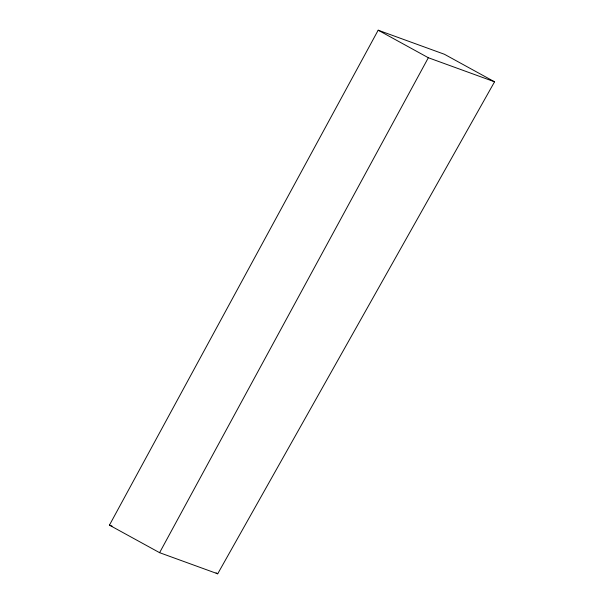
<?xml version="1.0" encoding="UTF-8"?>
<svg xmlns="http://www.w3.org/2000/svg" width="604" height="604" viewBox="0 0 604 604"><rect width="100%" height="100%" fill="white"/><g stroke="black" fill="none" stroke-linecap="round" stroke-linejoin="round"><path stroke-width="0.91" d="M109.437 525.155L378.179 30.2L444.401 54.262L494.563 81.797L217.704 573.8L159.599 552.683L109.437 525.155L112.08 526.114M159.599 552.683L428.334 57.735L494.563 81.797M378.179 30.2L428.334 57.735M216.058 572.894L217.704 573.8"/></g></svg>
